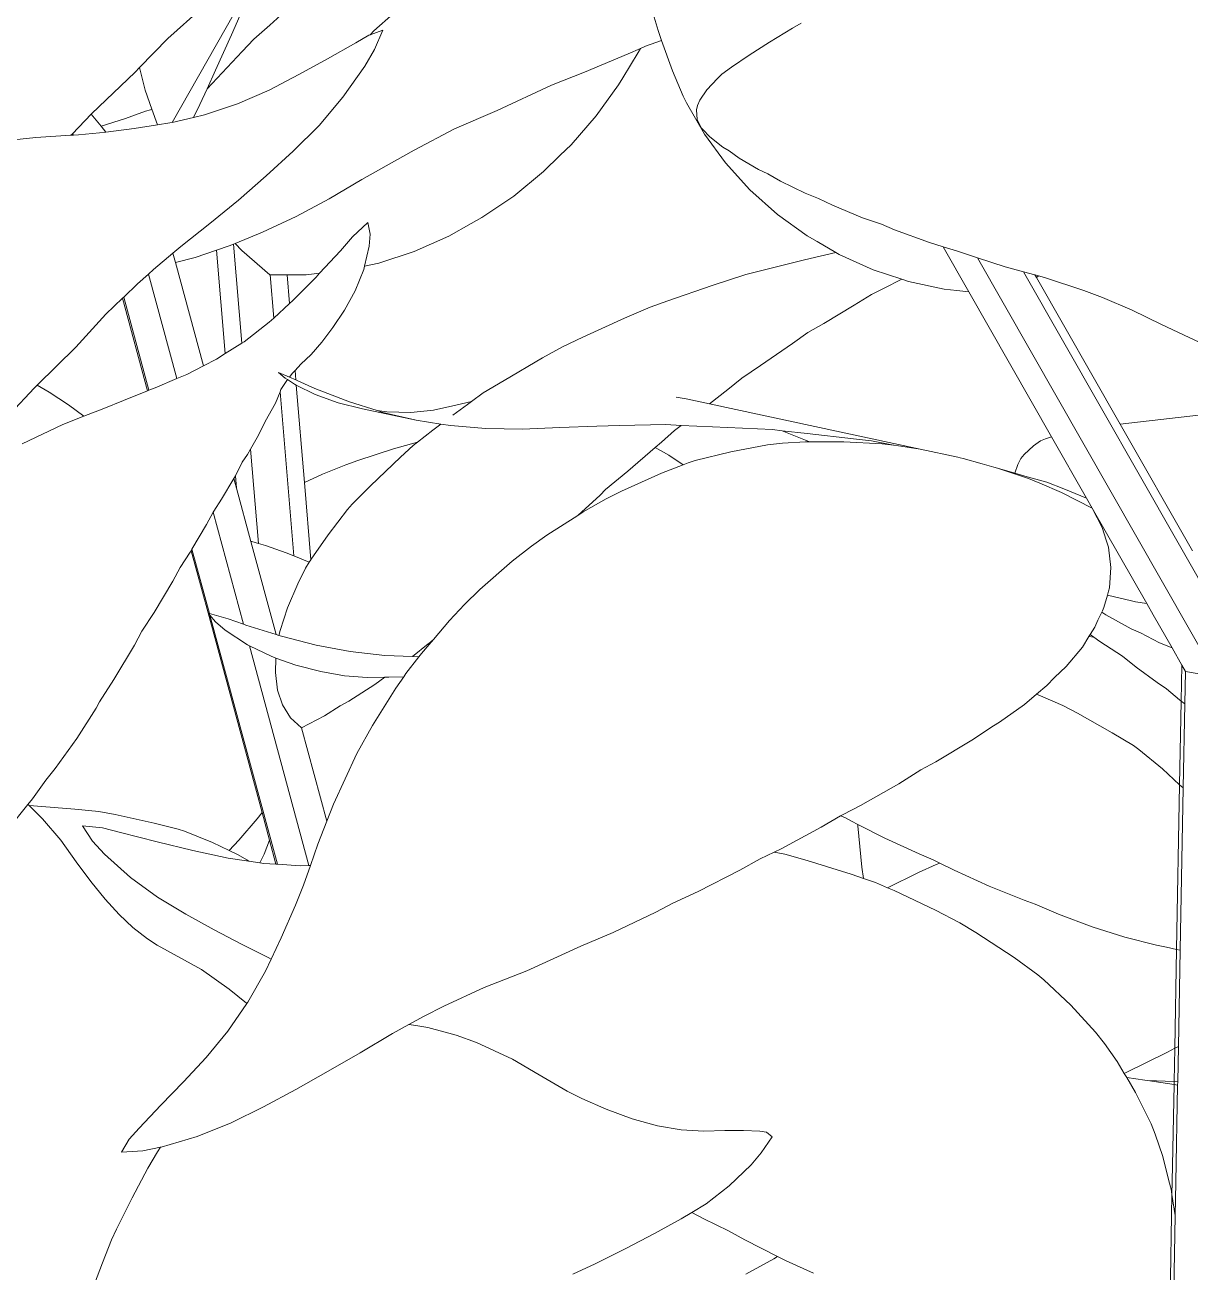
# Model space of a CAD drawing. Header units: metres. Extents: x 12.2 to 77.2, y 18.8 to 35.5.
# Drawn here: x 61.3378 to 61.5268, y 29.8468 to 30.0491 of the extents above; entities that cross this region are included whole.
import ezdxf

# ---------------------------------------------------------------- set-up
doc = ezdxf.new("R2010")
doc.units = ezdxf.units.M
doc.layers.add('0inne_gulv', color=7, linetype='Continuous', lineweight=13)

# ---------------------------------------------------------------- blocks, each defined once
blk = doc.blocks.new('One bedroom house rs')
for p, q in [((-9.20033, -1.95261), (-9.18483, -1.92542)), ((-9.19546, -1.93402), (-9.201, -1.93899)), ((-9.17972, -1.93245), (-9.18448, -1.93681)), ((-9.18895, -1.93445), (-9.19068, -1.93838)), ((-9.16759, -1.93772), (-9.16439, -1.93494)), ((-9.12148, -1.93766), (-9.12226, -1.93497)), ((-9.18448, -1.93681), (-9.18707, -1.93911)), ((-9.16611, -1.93765), (-9.1682, -1.93837)), ((-9.1682, -1.93837), (-9.16759, -1.93772)), ((-9.16611, -1.93765), (-9.16748, -1.94077)), ((-9.12089, -1.93932), (-9.12148, -1.93766)), ((-9.09965, -1.93731), (-9.10338, -1.93959)), ((-9.09965, -1.93731), (-9.09825, -1.93648)), ((-9.201, -1.93899), (-9.20558, -1.94369)), ((-9.19068, -1.93838), (-9.19326, -1.94412)), ((-9.18893, -1.94111), (-9.18707, -1.93911)), ((-9.17053, -1.93968), (-9.17508, -1.94226)), ((-9.17053, -1.93968), (-9.16841, -1.93845)), ((-9.1682, -1.93837), (-9.16841, -1.93845)), ((-9.1243, -1.94058), (-9.12349, -1.94023)), ((-9.12349, -1.94023), (-9.12089, -1.93932)), ((-9.11915, -1.94424), (-9.12089, -1.93932)), ((-9.10669, -1.94171), (-9.10338, -1.93959)), ((-9.19298, -1.9454), (-9.18893, -1.94111)), ((-9.17975, -1.94484), (-9.17508, -1.94226)), ((-9.16904, -1.94345), (-9.16748, -1.94077)), ((-9.12631, -1.94146), (-9.13341, -1.94443)), ((-9.12468, -1.94128), (-9.12721, -1.94537)), ((-9.12631, -1.94146), (-9.1243, -1.94058)), ((-9.12468, -1.94128), (-9.1243, -1.94058)), ((-9.10669, -1.94171), (-9.10954, -1.94363)), ((-9.20558, -1.94369), (-9.20629, -1.94443)), ((-9.20467, -1.94738), (-9.20558, -1.94369)), ((-9.19465, -1.94713), (-9.19326, -1.94412)), ((-9.16904, -1.94345), (-9.1726, -1.94852)), ((-9.11915, -1.94424), (-9.11738, -1.94832)), ((-9.10954, -1.94363), (-9.11113, -1.94479)), ((-9.20629, -1.94443), (-9.21338, -1.95118)), ((-9.19465, -1.94713), (-9.19298, -1.9454)), ((-9.18459, -1.94738), (-9.17975, -1.94484)), ((-9.13341, -1.94443), (-9.13876, -1.94655)), ((-9.12721, -1.94537), (-9.12787, -1.94649)), ((-9.11185, -1.94546), (-9.11356, -1.94732)), ((-9.11185, -1.94546), (-9.11113, -1.94479)), ((-9.20467, -1.94738), (-9.20358, -1.95045)), ((-9.19584, -1.9497), (-9.19465, -1.94713)), ((-9.1897, -1.94958), (-9.18459, -1.94738)), ((-9.13876, -1.94655), (-9.14759, -1.95065)), ((-9.12787, -1.94649), (-9.1315, -1.95153)), ((-9.11738, -1.94832), (-9.11688, -1.94944)), ((-9.11472, -1.94897), (-9.11356, -1.94732)), ((-9.19584, -1.9497), (-9.19683, -1.95178)), ((-9.1897, -1.94958), (-9.19506, -1.95136)), ((-9.17648, -1.95309), (-9.1726, -1.94852)), ((-9.11688, -1.94944), (-9.11395, -1.95449)), ((-9.11508, -1.94983), (-9.11526, -1.95055)), ((-9.11472, -1.94897), (-9.11508, -1.94983)), ((-9.21343, -1.95124), (-9.2165, -1.95443)), ((-9.21338, -1.95118), (-9.21343, -1.95124)), ((-9.21184, -1.9532), (-9.21343, -1.95124)), ((-9.21184, -1.9532), (-9.20789, -1.95197)), ((-9.20465, -1.95076), (-9.20789, -1.95197)), ((-9.2038, -1.95054), (-9.20465, -1.95076)), ((-9.20358, -1.95045), (-9.2038, -1.95054)), ((-9.20267, -1.953), (-9.20358, -1.95045)), ((-9.19683, -1.95178), (-9.20033, -1.95261)), ((-9.19506, -1.95136), (-9.19683, -1.95178)), ((-9.14759, -1.95065), (-9.15449, -1.95366)), ((-9.1315, -1.95153), (-9.13559, -1.95621)), ((-9.11515, -1.95214), (-9.11526, -1.95055)), ((-9.11515, -1.95214), (-9.11447, -1.95349)), ((-9.21211, -1.95429), (-9.21552, -1.95461)), ((-9.21106, -1.95416), (-9.21211, -1.95429)), ((-9.21106, -1.95416), (-9.21184, -1.9532)), ((-9.20647, -1.95359), (-9.21106, -1.95416)), ((-9.20647, -1.95359), (-9.20267, -1.953)), ((-9.20267, -1.953), (-9.20066, -1.95269)), ((-9.20033, -1.95261), (-9.20066, -1.95269)), ((-9.18068, -1.95725), (-9.17648, -1.95309)), ((-9.16105, -1.95711), (-9.15449, -1.95366)), ((-9.11447, -1.95349), (-9.11421, -1.95372)), ((-9.11421, -1.95372), (-9.1131, -1.95492)), ((-9.22241, -1.95503), (-9.22917, -1.95574)), ((-9.21675, -1.95468), (-9.22241, -1.95503)), ((-9.2165, -1.95443), (-9.21675, -1.95468)), ((-9.21632, -1.95466), (-9.21675, -1.95468)), ((-9.21632, -1.95466), (-9.2165, -1.95443)), ((-9.21552, -1.95461), (-9.21632, -1.95466)), ((-9.13559, -1.95621), (-9.13738, -1.9579)), ((-9.11395, -1.95449), (-9.11053, -1.95917)), ((-9.11095, -1.9566), (-9.1131, -1.95492)), ((-9.18068, -1.95725), (-9.18506, -1.96127)), ((-9.16426, -1.95887), (-9.16105, -1.95711)), ((-9.14006, -1.96058), (-9.13738, -1.9579)), ((-9.11095, -1.9566), (-9.10994, -1.95719)), ((-9.10994, -1.95719), (-9.1083, -1.9584)), ((-9.1083, -1.9584), (-9.1052, -1.96022)), ((-9.16426, -1.95887), (-9.16951, -1.96184)), ((-9.10656, -1.96354), (-9.11053, -1.95917)), ((-9.1052, -1.96022), (-9.10367, -1.96093)), ((-9.18506, -1.96127), (-9.18957, -1.96519)), ((-9.17481, -1.96501), (-9.16951, -1.96184)), ((-9.14006, -1.96058), (-9.14489, -1.96456)), ((-9.10163, -1.96213), (-9.10367, -1.96093)), ((-9.09762, -1.96406), (-9.10163, -1.96213)), ((-9.10656, -1.96354), (-9.10212, -1.96752)), ((-9.09543, -1.96493), (-9.09762, -1.96406)), ((-9.18957, -1.96519), (-9.19418, -1.96902)), ((-9.1802, -1.96787), (-9.17481, -1.96501)), ((-9.14489, -1.96456), (-9.15004, -1.96803)), ((-9.09318, -1.96604), (-9.09543, -1.96493)), ((-9.08832, -1.96805), (-9.09318, -1.96604)), ((-9.18563, -1.97042), (-9.1802, -1.96787)), ((-9.15004, -1.96803), (-9.15179, -1.96898)), ((-9.10212, -1.96752), (-9.09731, -1.97099)), ((-9.08832, -1.96805), (-9.08523, -1.96912)), ((-9.19418, -1.96902), (-9.19888, -1.97272)), ((-9.19007, -1.97223), (-9.18563, -1.97042)), ((-9.16855, -1.96885), (-9.17106, -1.97118)), ((-9.16855, -1.96885), (-9.16819, -1.97072)), ((-9.15179, -1.96898), (-9.15543, -1.97107)), ((-9.08523, -1.96912), (-9.08309, -1.97004)), ((-9.07745, -1.97209), (-9.08309, -1.97004)), ((-9.19107, -1.97264), (-9.19309, -1.97332)), ((-9.19107, -1.97264), (-9.19035, -1.97234)), ((-9.19035, -1.97234), (-9.19007, -1.97223)), ((-9.18901, -1.98841), (-9.19035, -1.97234)), ((-9.18899, -1.97339), (-9.19007, -1.97223)), ((-9.17302, -1.97342), (-9.17106, -1.97118)), ((-9.16836, -1.97267), (-9.16819, -1.97072)), ((-9.15543, -1.97107), (-9.16103, -1.97356)), ((-9.09731, -1.97099), (-9.09565, -1.97194)), ((-9.09565, -1.97194), (-9.09265, -1.97369)), ((-9.07521, -1.97277), (-9.07745, -1.97209)), ((-9.20331, -1.97646), (-9.20019, -1.97383)), ((-9.20019, -1.97383), (-9.19888, -1.97272)), ((-9.19979, -1.9753), (-9.20019, -1.97383)), ((-9.19657, -1.97449), (-9.19979, -1.9753)), ((-9.19309, -1.97332), (-9.19657, -1.97449)), ((-9.19309, -1.97332), (-9.19169, -1.99011)), ((-9.18445, -1.97735), (-9.18899, -1.97339)), ((-9.17302, -1.97342), (-9.1764, -1.97708)), ((-9.16836, -1.97267), (-9.16911, -1.97593)), ((-9.16679, -1.97544), (-9.16103, -1.97356)), ((-9.09773, -1.97491), (-9.09265, -1.97369)), ((-9.09265, -1.97369), (-9.09209, -1.97402)), ((-9.09209, -1.97402), (-9.08658, -1.97652)), ((-9.07304, -1.97342), (-9.07521, -1.97277)), ((-9.07105, -1.98007), (-9.07521, -1.97277)), ((-9.06965, -1.97455), (-9.07304, -1.97342)), ((-9.03088, -2.04252), (-9.06965, -1.97455)), ((-9.06518, -1.97603), (-9.06965, -1.97455)), ((-9.20331, -1.97646), (-9.20413, -1.9772)), ((-9.19524, -1.99211), (-9.19979, -1.9753)), ((-9.17059, -1.9799), (-9.16923, -1.97644)), ((-9.16911, -1.97593), (-9.16923, -1.97644)), ((-9.16679, -1.97544), (-9.16911, -1.97593)), ((-9.10721, -1.97727), (-9.09773, -1.97491)), ((-9.08192, -1.97805), (-9.08658, -1.97652)), ((-9.06221, -1.97682), (-9.06518, -1.97603)), ((-9.20413, -1.9772), (-9.20592, -1.9788)), ((-9.19953, -1.99416), (-9.20413, -1.9772)), ((-9.18445, -1.97735), (-9.18439, -1.97735)), ((-9.18439, -1.97735), (-9.18167, -1.97734)), ((-9.18381, -1.98433), (-9.18439, -1.97735)), ((-9.18128, -1.982), (-9.18167, -1.97734)), ((-9.18167, -1.97734), (-9.17857, -1.97734)), ((-9.18077, -1.98154), (-9.17696, -1.97768)), ((-9.1764, -1.97708), (-9.17857, -1.97734)), ((-9.1764, -1.97708), (-9.17696, -1.97768)), ((-9.11267, -1.97908), (-9.10721, -1.97727)), ((-9.08192, -1.97805), (-9.08489, -1.97954)), ((-9.08087, -1.97839), (-9.08192, -1.97805)), ((-9.08087, -1.97839), (-9.07504, -1.97964)), ((-9.06221, -1.97682), (-9.02661, -2.03923)), ((-9.06032, -1.97732), (-9.06221, -1.97682)), ((-9.06008, -1.97774), (-9.06032, -1.97732)), ((-9.05976, -1.97747), (-9.06032, -1.97732)), ((-9.06008, -1.97774), (-9.05976, -1.97747)), ((-9.0465, -2.00155), (-9.06008, -1.97774)), ((-9.05878, -1.97773), (-9.05976, -1.97747)), ((-9.05242, -1.97986), (-9.05878, -1.97773)), ((-9.20592, -1.9788), (-9.20817, -1.98096)), ((-9.17237, -1.98306), (-9.17059, -1.9799)), ((-9.11991, -1.98156), (-9.11267, -1.97908)), ((-9.08965, -1.98224), (-9.08687, -1.9805)), ((-9.08687, -1.9805), (-9.08489, -1.97954)), ((-9.07504, -1.97964), (-9.07302, -1.97984)), ((-9.07302, -1.97984), (-9.07105, -1.98007)), ((-9.05764, -2.00358), (-9.07105, -1.98007)), ((-9.04939, -1.98102), (-9.05242, -1.97986)), ((-9.20835, -1.98112), (-9.21104, -1.98369)), ((-9.20817, -1.98096), (-9.20835, -1.98112)), ((-9.20428, -1.99613), (-9.20835, -1.98112)), ((-9.20408, -1.99605), (-9.20817, -1.98096)), ((-9.18381, -1.98433), (-9.18128, -1.982)), ((-9.18128, -1.982), (-9.18077, -1.98154)), ((-9.12278, -1.98256), (-9.12691, -1.98438)), ((-9.11991, -1.98156), (-9.12278, -1.98256)), ((-9.08965, -1.98224), (-9.09459, -1.9852)), ((-9.04456, -1.98307), (-9.04939, -1.98102)), ((-9.21595, -1.98904), (-9.21104, -1.98369)), ((-9.18456, -1.98502), (-9.18381, -1.98433)), ((-9.17422, -1.98586), (-9.17237, -1.98306)), ((-9.12691, -1.98438), (-9.13369, -1.98745)), ((-9.04456, -1.98307), (-9.03978, -1.98536)), ((-9.18456, -1.98502), (-9.18865, -1.98818)), ((-9.17422, -1.98586), (-9.17602, -1.98826)), ((-9.09718, -1.98669), (-9.09966, -1.98848)), ((-9.09459, -1.9852), (-9.09718, -1.98669)), ((-9.0353, -1.98748), (-9.03978, -1.98536)), ((-9.18901, -1.98841), (-9.19169, -1.99011)), ((-9.18865, -1.98818), (-9.18901, -1.98841)), ((-9.17602, -1.98826), (-9.17775, -1.99025)), ((-9.137, -1.98898), (-9.13369, -1.98745)), ((-9.09966, -1.98848), (-9.10484, -1.99206)), ((-9.03114, -1.98942), (-9.0353, -1.98748)), ((-9.22219, -1.99523), (-9.21595, -1.98904)), ((-9.19169, -1.99011), (-9.1931, -1.99101)), ((-9.17943, -1.99183), (-9.17775, -1.99025)), ((-9.14646, -1.99445), (-9.14022, -1.99081)), ((-9.14022, -1.99081), (-9.137, -1.98898)), ((-9.19524, -1.99211), (-9.19792, -1.9935)), ((-9.1931, -1.99101), (-9.19524, -1.99211)), ((-9.18037, -1.99285), (-9.18082, -1.99333)), ((-9.17943, -1.99183), (-9.18037, -1.99285)), ((-9.18025, -1.99436), (-9.18037, -1.99285)), ((-9.10484, -1.99206), (-9.10786, -1.99407)), ((-9.19953, -1.99416), (-9.20306, -1.99563)), ((-9.19792, -1.9935), (-9.19953, -1.99416)), ((-9.18305, -1.99315), (-9.18196, -1.99407)), ((-9.18305, -1.99315), (-9.18129, -1.99391)), ((-9.18159, -1.99431), (-9.18265, -1.99591)), ((-9.18159, -1.99431), (-9.18196, -1.99407)), ((-9.18048, -1.99506), (-9.18159, -1.99431)), ((-9.18082, -1.99333), (-9.18129, -1.99391)), ((-9.18129, -1.99391), (-9.18025, -1.99436)), ((-9.18025, -1.99436), (-9.17991, -1.99451)), ((-9.17715, -1.99578), (-9.17991, -1.99451)), ((-9.14984, -1.99648), (-9.14646, -1.99445)), ((-9.11013, -1.99591), (-9.10786, -1.99407)), ((-9.22656, -1.99982), (-9.22267, -1.9957)), ((-9.22267, -1.9957), (-9.22219, -1.99523)), ((-9.22219, -1.99523), (-9.22028, -1.99635)), ((-9.21712, -1.9984), (-9.22028, -1.99635)), ((-9.2082, -1.99773), (-9.20428, -1.99613)), ((-9.20428, -1.99613), (-9.20408, -1.99605)), ((-9.20408, -1.99605), (-9.20306, -1.99563)), ((-9.18281, -1.99631), (-9.18352, -1.99812)), ((-9.18265, -1.99591), (-9.18281, -1.99631)), ((-9.18059, -2.02291), (-9.18281, -1.99631)), ((-9.18048, -1.99506), (-9.18017, -1.99521)), ((-9.17886, -2.01101), (-9.18017, -1.99521)), ((-9.18017, -1.99521), (-9.17708, -1.99676)), ((-9.17715, -1.99578), (-9.17156, -1.99795)), ((-9.17338, -1.99809), (-9.17708, -1.99676)), ((-9.15176, -1.99788), (-9.14984, -1.99648)), ((-9.11315, -1.99826), (-9.11013, -1.99591)), ((-9.21712, -1.9984), (-9.21464, -2.00027)), ((-9.2082, -1.99773), (-9.2114, -1.99901)), ((-9.18352, -1.99812), (-9.18524, -2.00113)), ((-9.16943, -1.99904), (-9.17338, -1.99809)), ((-9.16706, -1.99935), (-9.17156, -1.99795)), ((-9.15788, -1.99928), (-9.15427, -1.99847)), ((-9.1524, -1.99834), (-9.15476, -2.0001)), ((-9.15176, -1.99788), (-9.15427, -1.99847)), ((-9.1524, -1.99834), (-9.15176, -1.99788)), ((-9.11689, -1.99745), (-9.11852, -1.99715)), ((-9.11315, -1.99826), (-9.11689, -1.99745)), ((-9.07894, -2.00562), (-9.11315, -1.99826)), ((-9.21464, -2.00027), (-9.21805, -2.0016)), ((-9.2114, -1.99901), (-9.21464, -2.00027)), ((-9.16073, -2.00091), (-9.16943, -1.99904)), ((-9.16706, -1.99935), (-9.16548, -1.99957)), ((-9.16612, -1.99965), (-9.16706, -1.99935)), ((-9.16073, -2.00091), (-9.16612, -1.99965)), ((-9.16548, -1.99957), (-9.16161, -1.99965)), ((-9.16161, -1.99965), (-9.15788, -1.99928)), ((-9.15669, -2.00154), (-9.16073, -2.00091)), ((-9.0465, -2.00155), (-9.03192, -1.99986)), ((-9.22466, -2.00473), (-9.21805, -2.0016)), ((-9.18524, -2.00113), (-9.18629, -2.00335)), ((-9.158, -2.00252), (-9.16051, -2.00446)), ((-9.15669, -2.00154), (-9.158, -2.00252)), ((-9.15517, -2.00178), (-9.15669, -2.00154)), ((-9.15517, -2.00178), (-9.14942, -2.00227)), ((-9.14942, -2.00227), (-9.14348, -2.00238)), ((-9.1374, -2.0021), (-9.14348, -2.00238)), ((-9.1374, -2.0021), (-9.13141, -2.00189)), ((-9.13141, -2.00189), (-9.12774, -2.00179)), ((-9.12774, -2.00179), (-9.12023, -2.00162)), ((-9.12092, -2.00447), (-9.11882, -2.00258)), ((-9.12023, -2.00162), (-9.11771, -2.00175)), ((-9.11882, -2.00258), (-9.11771, -2.00175)), ((-9.11771, -2.00175), (-9.11262, -2.002)), ((-9.11262, -2.002), (-9.10291, -2.00243)), ((-9.10291, -2.00243), (-9.10135, -2.00261)), ((-9.10135, -2.00261), (-9.09757, -2.00415)), ((-9.10135, -2.00261), (-9.09727, -2.00309)), ((-9.03478, -2.02209), (-9.0465, -2.00155)), ((-9.18629, -2.00335), (-9.18758, -2.00559)), ((-9.16051, -2.00446), (-9.16442, -2.00555)), ((-9.16051, -2.00446), (-9.16123, -2.00502)), ((-9.12092, -2.00447), (-9.12192, -2.00533)), ((-9.10968, -2.00602), (-9.10372, -2.00493)), ((-9.10129, -2.00465), (-9.10372, -2.00493)), ((-9.09758, -2.00442), (-9.10129, -2.00465)), ((-9.09758, -2.00442), (-9.09688, -2.00442)), ((-9.09757, -2.00415), (-9.09688, -2.00442)), ((-9.09727, -2.00309), (-9.08979, -2.00393)), ((-9.09688, -2.00442), (-9.09136, -2.0044)), ((-9.08514, -2.00474), (-9.09136, -2.0044)), ((-9.08683, -2.00426), (-9.08979, -2.00393)), ((-9.08325, -2.00495), (-9.08683, -2.00426)), ((-9.08514, -2.00474), (-9.08325, -2.00495)), ((-9.08325, -2.00495), (-9.08315, -2.00496)), ((-9.07894, -2.00562), (-9.08315, -2.00496)), ((-9.06057, -2.00509), (-9.05942, -2.00426)), ((-9.05942, -2.00426), (-9.05863, -2.00393)), ((-9.05764, -2.00358), (-9.05863, -2.00393)), ((-9.05196, -2.01353), (-9.05764, -2.00358)), ((-9.18893, -2.00773), (-9.18807, -2.00645)), ((-9.18758, -2.00559), (-9.18807, -2.00645)), ((-9.1863, -2.02091), (-9.18758, -2.00559)), ((-9.17018, -2.00742), (-9.16442, -2.00555)), ((-9.16815, -2.01157), (-9.16327, -2.0069)), ((-9.16327, -2.0069), (-9.16123, -2.00502)), ((-9.12192, -2.00533), (-9.12637, -2.00917)), ((-9.12192, -2.00533), (-9.11972, -2.00656)), ((-9.11738, -2.00813), (-9.11972, -2.00656)), ((-9.10968, -2.00602), (-9.11545, -2.00745)), ((-9.07894, -2.00562), (-9.07286, -2.00691)), ((-9.07246, -2.00702), (-9.07286, -2.00691)), ((-9.07246, -2.00702), (-9.07198, -2.00711)), ((-9.06208, -2.00645), (-9.06261, -2.00711)), ((-9.06057, -2.00509), (-9.06208, -2.00645)), ((-9.19005, -2.00993), (-9.18893, -2.00773)), ((-9.17589, -2.00968), (-9.17214, -2.00815)), ((-9.17018, -2.00742), (-9.17214, -2.00815)), ((-9.11738, -2.00813), (-9.12091, -2.00952)), ((-9.11661, -2.00782), (-9.11738, -2.00813)), ((-9.11545, -2.00745), (-9.11661, -2.00782)), ((-9.07198, -2.00711), (-9.06888, -2.00799)), ((-9.06888, -2.00799), (-9.06698, -2.0085)), ((-9.06642, -2.00869), (-9.06698, -2.0085)), ((-9.06642, -2.00869), (-9.06359, -2.0095)), ((-9.06135, -2.01038), (-9.06642, -2.00869)), ((-9.06313, -2.00808), (-9.06359, -2.0095)), ((-9.06261, -2.00711), (-9.06313, -2.00808)), ((-9.19029, -2.01035), (-9.19228, -2.01372)), ((-9.19005, -2.00993), (-9.19029, -2.01035)), ((-9.18987, -2.01192), (-9.19029, -2.01035)), ((-9.19005, -2.00993), (-9.18987, -2.01192)), ((-9.17886, -2.01101), (-9.17589, -2.00968)), ((-9.17781, -2.02355), (-9.17886, -2.01101)), ((-9.12998, -2.01217), (-9.12637, -2.00917)), ((-9.12741, -2.01241), (-9.12091, -2.00952)), ((-9.06359, -2.0095), (-9.06198, -2.00996)), ((-9.06198, -2.00996), (-9.05841, -2.01098)), ((-9.06135, -2.01038), (-9.05955, -2.01111)), ((-9.05565, -2.01206), (-9.05841, -2.01098)), ((-9.18752, -2.02058), (-9.18987, -2.01192)), ((-9.16815, -2.01157), (-9.17112, -2.01454)), ((-9.13448, -2.01635), (-9.13089, -2.01306)), ((-9.13089, -2.01306), (-9.12998, -2.01217)), ((-9.12741, -2.01241), (-9.12991, -2.01366)), ((-9.05602, -2.01264), (-9.05955, -2.01111)), ((-9.05105, -2.01516), (-9.05602, -2.01264)), ((-9.05196, -2.01353), (-9.05565, -2.01206)), ((-9.19228, -2.01372), (-9.19357, -2.01565)), ((-9.17112, -2.01454), (-9.17185, -2.01541)), ((-9.12991, -2.01366), (-9.13361, -2.0158)), ((-9.05105, -2.01516), (-9.05196, -2.01353)), ((-9.19366, -2.01582), (-9.19472, -2.01784)), ((-9.19357, -2.01565), (-9.19366, -2.01582)), ((-9.18873, -2.03401), (-9.19366, -2.01582)), ((-9.17185, -2.01541), (-9.17499, -2.01949)), ((-9.13448, -2.01635), (-9.13953, -2.01957)), ((-9.13361, -2.0158), (-9.13448, -2.01635)), ((-9.05105, -2.01516), (-9.04943, -2.01831)), ((-9.0422, -2.03065), (-9.05105, -2.01516)), ((-9.19472, -2.01784), (-9.19709, -2.02184)), ((-9.04877, -2.02038), (-9.04943, -2.01831)), ((-9.18737, -2.02061), (-9.18752, -2.02058)), ((-9.18343, -2.03568), (-9.18752, -2.02058)), ((-9.18737, -2.02061), (-9.1863, -2.02091)), ((-9.1863, -2.02091), (-9.18517, -2.02123)), ((-9.17499, -2.01949), (-9.17774, -2.02343)), ((-9.13953, -2.01957), (-9.14203, -2.02134)), ((-9.04842, -2.02151), (-9.04877, -2.02038)), ((-9.19736, -2.02229), (-9.19902, -2.02481)), ((-9.19724, -2.02209), (-9.19736, -2.02229)), ((-9.19709, -2.02184), (-9.19724, -2.02209)), ((-9.19449, -2.03218), (-9.19724, -2.02209)), ((-9.19427, -2.03224), (-9.19709, -2.02184)), ((-9.18517, -2.02123), (-9.18182, -2.0224)), ((-9.18182, -2.0224), (-9.18059, -2.02291)), ((-9.18059, -2.02291), (-9.17807, -2.02396)), ((-9.14512, -2.0238), (-9.14203, -2.02134)), ((-9.04802, -2.02482), (-9.04842, -2.02151)), ((-9.20021, -2.02702), (-9.19902, -2.02481)), ((-9.17993, -2.02743), (-9.17866, -2.02493)), ((-9.17807, -2.02396), (-9.17866, -2.02493)), ((-9.17781, -2.02355), (-9.17807, -2.02396)), ((-9.17774, -2.02343), (-9.17781, -2.02355)), ((-9.15038, -2.0284), (-9.14512, -2.0238)), ((-9.04802, -2.02482), (-9.04826, -2.02809)), ((-9.20321, -2.03208), (-9.20021, -2.02702)), ((-9.17993, -2.02743), (-9.18159, -2.03136)), ((-9.15289, -2.0308), (-9.15038, -2.0284)), ((-9.04913, -2.03128), (-9.04858, -2.02928)), ((-9.04858, -2.02928), (-9.04842, -2.02866)), ((-9.04858, -2.02928), (-9.04469, -2.0302)), ((-9.04842, -2.02866), (-9.04826, -2.02809)), ((-9.1553, -2.03338), (-9.15289, -2.0308)), ((-9.04939, -2.03182), (-9.04913, -2.03128)), ((-9.04469, -2.0302), (-9.044, -2.03037)), ((-9.0422, -2.03065), (-9.044, -2.03037)), ((-9.04114, -2.0325), (-9.0422, -2.03065)), ((-9.20521, -2.03515), (-9.20321, -2.03208)), ((-9.19449, -2.03218), (-9.19427, -2.03224)), ((-9.19449, -2.03218), (-9.19419, -2.03254)), ((-9.18573, -2.06455), (-9.19449, -2.03218)), ((-9.19427, -2.03224), (-9.19122, -2.03312)), ((-9.18324, -2.07295), (-9.19419, -2.03254)), ((-9.19419, -2.03254), (-9.19329, -2.03363)), ((-9.18873, -2.03401), (-9.19122, -2.03312)), ((-9.18159, -2.03136), (-9.18281, -2.035)), ((-9.05014, -2.03337), (-9.04949, -2.03203)), ((-9.04949, -2.03203), (-9.04939, -2.03182)), ((-9.04949, -2.03203), (-9.04883, -2.03249)), ((-9.0447, -2.03476), (-9.04883, -2.03249)), ((-9.03808, -2.03786), (-9.04114, -2.0325)), ((-9.20642, -2.03738), (-9.20521, -2.03515)), ((-9.1917, -2.03499), (-9.19329, -2.03363)), ((-9.1917, -2.03499), (-9.18811, -2.03734)), ((-9.18834, -2.03415), (-9.18873, -2.03401)), ((-9.18834, -2.03415), (-9.18343, -2.03568)), ((-9.18281, -2.035), (-9.18299, -2.03581)), ((-9.15792, -2.03647), (-9.1553, -2.03338)), ((-9.05136, -2.03568), (-9.0506, -2.03446)), ((-9.0506, -2.03446), (-9.05014, -2.03337)), ((-9.0447, -2.03476), (-9.04322, -2.03541)), ((-9.18778, -2.0375), (-9.18811, -2.03734)), ((-9.18343, -2.03568), (-9.18299, -2.03581)), ((-9.18299, -2.03581), (-9.18254, -2.03595)), ((-9.17693, -2.03738), (-9.18254, -2.03595)), ((-9.17142, -2.03845), (-9.17693, -2.03738)), ((-9.16133, -2.03924), (-9.15876, -2.03719)), ((-9.15984, -2.03874), (-9.15863, -2.03731)), ((-9.15876, -2.03719), (-9.15868, -2.03713)), ((-9.15876, -2.03719), (-9.15863, -2.03731)), ((-9.15868, -2.03713), (-9.15792, -2.03647)), ((-9.15863, -2.03731), (-9.15792, -2.03647)), ((-9.05263, -2.03773), (-9.05156, -2.03601)), ((-9.05156, -2.03601), (-9.05136, -2.03568)), ((-9.05079, -2.0361), (-9.05156, -2.03601)), ((-9.05079, -2.0361), (-9.05136, -2.03568)), ((-9.04982, -2.03682), (-9.05079, -2.0361)), ((-9.04614, -2.03918), (-9.04982, -2.03682)), ((-9.04011, -2.03703), (-9.04322, -2.03541)), ((-9.03808, -2.03786), (-9.04011, -2.03703)), ((-9.20642, -2.03738), (-9.20975, -2.04299)), ((-9.17812, -2.07315), (-9.18778, -2.0375)), ((-9.18427, -2.03921), (-9.18778, -2.0375)), ((-9.18346, -2.0395), (-9.18427, -2.03921)), ((-9.1658, -2.03909), (-9.17142, -2.03845)), ((-9.1658, -2.03909), (-9.16133, -2.03924)), ((-9.16026, -2.03928), (-9.16237, -2.04202)), ((-9.16133, -2.03924), (-9.16026, -2.03928)), ((-9.15984, -2.03874), (-9.16026, -2.03928)), ((-9.05525, -2.04086), (-9.05263, -2.03773)), ((-9.04388, -2.04099), (-9.04614, -2.03918)), ((-9.03648, -2.04066), (-9.03808, -2.03786)), ((-9.18346, -2.0395), (-9.18353, -2.04183)), ((-9.18022, -2.04064), (-9.18346, -2.0395)), ((-9.18022, -2.04064), (-9.17621, -2.04169)), ((-9.05525, -2.04086), (-9.05716, -2.04263)), ((-9.04048, -2.04346), (-9.04388, -2.04099)), ((-9.03659, -2.04649), (-9.03648, -2.04066)), ((-9.03592, -2.04166), (-9.03648, -2.04066)), ((-9.2121, -2.0466), (-9.20975, -2.04299)), ((-9.18319, -2.0447), (-9.18353, -2.04183)), ((-9.17621, -2.04169), (-9.17234, -2.04236)), ((-9.17234, -2.04236), (-9.16865, -2.04265)), ((-9.16865, -2.04265), (-9.16578, -2.04258)), ((-9.16578, -2.04258), (-9.16745, -2.04379)), ((-9.16578, -2.04258), (-9.16513, -2.04257)), ((-9.16274, -2.04256), (-9.16513, -2.04257)), ((-9.16274, -2.04256), (-9.16402, -2.0444)), ((-9.16237, -2.04202), (-9.16274, -2.04256)), ((-9.05839, -2.04394), (-9.05716, -2.04263)), ((-9.03602, -2.04694), (-9.03592, -2.04166)), ((-9.03592, -2.04166), (-9.03088, -2.04252)), ((-9.18319, -2.0447), (-9.18239, -2.04711)), ((-9.17166, -2.04649), (-9.16745, -2.04379)), ((-9.16779, -2.05042), (-9.16402, -2.0444)), ((-9.06201, -2.04704), (-9.06006, -2.04537)), ((-9.06006, -2.04537), (-9.05839, -2.04394)), ((-9.05941, -2.04563), (-9.06006, -2.04537)), ((-9.04048, -2.04346), (-9.03897, -2.04447)), ((-9.03897, -2.04447), (-9.03685, -2.04629)), ((-9.21266, -2.04764), (-9.2121, -2.0466)), ((-9.18239, -2.04711), (-9.18197, -2.04777)), ((-9.17561, -2.04887), (-9.17303, -2.04726)), ((-9.17166, -2.04649), (-9.17303, -2.04726)), ((-9.0661, -2.04992), (-9.06201, -2.04704)), ((-9.05579, -2.04717), (-9.05941, -2.04563)), ((-9.05343, -2.04843), (-9.05579, -2.04717)), ((-9.03685, -2.04629), (-9.03659, -2.04649)), ((-9.03685, -2.06004), (-9.03659, -2.04649)), ((-9.03659, -2.04649), (-9.03602, -2.04694)), ((-9.03627, -2.06057), (-9.03602, -2.04694)), ((-9.21579, -2.05256), (-9.21266, -2.04764)), ((-9.18197, -2.04777), (-9.18108, -2.04919)), ((-9.17933, -2.05079), (-9.18108, -2.04919)), ((-9.17933, -2.05079), (-9.17561, -2.04887)), ((-9.05343, -2.04843), (-9.04778, -2.05163)), ((-9.17521, -2.06598), (-9.17933, -2.05079)), ((-9.17035, -2.05499), (-9.16779, -2.05042)), ((-9.07058, -2.05284), (-9.06705, -2.05047)), ((-9.06705, -2.05047), (-9.0661, -2.04992)), ((-9.21579, -2.05256), (-9.21929, -2.0574)), ((-9.07058, -2.05284), (-9.07639, -2.05632)), ((-9.04434, -2.0537), (-9.04778, -2.05163)), ((-9.17413, -2.06322), (-9.17035, -2.05499)), ((-9.04345, -2.05435), (-9.04434, -2.0537)), ((-9.03963, -2.05748), (-9.04345, -2.05435)), ((-9.22082, -2.05928), (-9.21929, -2.0574)), ((-9.07639, -2.05632), (-9.07882, -2.05764)), ((-9.03963, -2.05748), (-9.03685, -2.06004)), ((-9.22299, -2.06234), (-9.22082, -2.05928)), ((-9.0824, -2.05988), (-9.07882, -2.05764)), ((-9.08861, -2.0634), (-9.0824, -2.05988)), ((-9.03735, -2.08676), (-9.03685, -2.06004)), ((-9.03685, -2.06004), (-9.03627, -2.06057)), ((-9.03677, -2.08689), (-9.03627, -2.06057)), ((-9.22372, -2.06324), (-9.22692, -2.06723)), ((-9.22299, -2.06234), (-9.22372, -2.06324)), ((-9.22372, -2.06324), (-9.22353, -2.06343)), ((-9.22281, -2.06347), (-9.22353, -2.06343)), ((-9.22353, -2.06343), (-9.22132, -2.06559)), ((-9.2161, -2.064), (-9.22281, -2.06347)), ((-9.17521, -2.06598), (-9.17413, -2.06322)), ((-9.08861, -2.0634), (-9.09146, -2.06486)), ((-9.21837, -2.06906), (-9.22132, -2.06559)), ((-9.2122, -2.0644), (-9.2161, -2.064)), ((-9.20957, -2.0649), (-9.2122, -2.0644)), ((-9.20957, -2.0649), (-9.20324, -2.06627)), ((-9.1895, -2.06906), (-9.18653, -2.06559)), ((-9.18573, -2.06455), (-9.18653, -2.06559)), ((-9.18451, -2.06905), (-9.18573, -2.06455)), ((-9.09185, -2.06508), (-9.09499, -2.06694)), ((-9.09146, -2.06486), (-9.09185, -2.06508)), ((-9.09185, -2.06508), (-9.09119, -2.06538)), ((-9.09119, -2.06538), (-9.09011, -2.06598)), ((-9.21486, -2.06669), (-9.21163, -2.06705)), ((-9.21486, -2.06669), (-9.21324, -2.06919)), ((-9.2087, -2.06782), (-9.21163, -2.06705)), ((-9.19935, -2.06724), (-9.20324, -2.06627)), ((-9.19832, -2.06759), (-9.19935, -2.06724)), ((-9.19375, -2.06944), (-9.19832, -2.06759)), ((-9.17666, -2.06969), (-9.17521, -2.06598)), ((-9.09499, -2.06694), (-9.10152, -2.07045)), ((-9.09011, -2.06598), (-9.08909, -2.06649)), ((-9.08907, -2.06674), (-9.08909, -2.06649)), ((-9.08909, -2.06649), (-9.0847, -2.06871)), ((-9.08842, -2.0734), (-9.08907, -2.06674)), ((-9.21589, -2.07255), (-9.21837, -2.06906)), ((-9.21131, -2.07129), (-9.21324, -2.06919)), ((-9.2087, -2.06782), (-9.20276, -2.06932)), ((-9.19697, -2.07072), (-9.20276, -2.06932)), ((-9.19375, -2.06944), (-9.19107, -2.07073)), ((-9.19107, -2.07073), (-9.1895, -2.06906)), ((-9.18451, -2.06905), (-9.18538, -2.07131)), ((-9.18346, -2.07294), (-9.18451, -2.06905)), ((-9.17788, -2.07314), (-9.17666, -2.06969)), ((-9.0847, -2.06871), (-9.07911, -2.07127)), ((-9.21131, -2.07129), (-9.20709, -2.07508)), ((-9.19124, -2.07198), (-9.19697, -2.07072)), ((-9.19107, -2.07073), (-9.18962, -2.07141)), ((-9.18818, -2.07224), (-9.18962, -2.07141)), ((-9.18608, -2.07272), (-9.18538, -2.07131)), ((-9.10262, -2.07098), (-9.10491, -2.07209)), ((-9.10152, -2.07045), (-9.10262, -2.07098)), ((-9.10262, -2.07098), (-9.10091, -2.07133)), ((-9.10091, -2.07133), (-9.09726, -2.07232)), ((-9.07911, -2.07127), (-9.07684, -2.07221)), ((-9.21589, -2.07255), (-9.21352, -2.07576)), ((-9.18785, -2.07247), (-9.19124, -2.07198)), ((-9.18785, -2.07247), (-9.18818, -2.07224)), ((-9.18608, -2.07272), (-9.18785, -2.07247)), ((-9.18542, -2.07282), (-9.18608, -2.07272)), ((-9.18542, -2.07282), (-9.18346, -2.07294)), ((-9.18346, -2.07294), (-9.18324, -2.07295)), ((-9.18324, -2.07295), (-9.17948, -2.07318)), ((-9.17948, -2.07318), (-9.17812, -2.07315)), ((-9.17901, -2.07635), (-9.17788, -2.07314)), ((-9.17812, -2.07315), (-9.17788, -2.07314)), ((-9.10491, -2.07209), (-9.10819, -2.07393)), ((-9.09726, -2.07232), (-9.09012, -2.07455)), ((-9.08815, -2.07525), (-9.08842, -2.0734)), ((-9.07921, -2.07427), (-9.07638, -2.07297)), ((-9.07577, -2.07275), (-9.07684, -2.07221)), ((-9.07577, -2.07275), (-9.07638, -2.07297)), ((-9.07346, -2.07391), (-9.07577, -2.07275)), ((-9.21352, -2.07576), (-9.2112, -2.07863)), ((-9.20267, -2.07831), (-9.20709, -2.07508)), ((-9.11496, -2.07737), (-9.10819, -2.07393)), ((-9.09012, -2.07455), (-9.08815, -2.07525)), ((-9.08815, -2.07525), (-9.08622, -2.07593)), ((-9.08424, -2.07677), (-9.07921, -2.07427)), ((-9.07346, -2.07391), (-9.06778, -2.07648)), ((-9.1803, -2.0796), (-9.17901, -2.07635)), ((-9.1191, -2.07926), (-9.11496, -2.07737)), ((-9.08424, -2.07677), (-9.08622, -2.07593)), ((-9.08316, -2.07723), (-9.08424, -2.07677)), ((-9.07644, -2.08041), (-9.08316, -2.07723)), ((-9.06778, -2.07648), (-9.06209, -2.07879)), ((-9.2112, -2.07863), (-9.20891, -2.0811)), ((-9.19807, -2.08106), (-9.20267, -2.07831)), ((-9.1826, -2.0849), (-9.1803, -2.0796)), ((-9.12183, -2.0807), (-9.1191, -2.07926)), ((-9.06209, -2.07879), (-9.06027, -2.07944)), ((-9.06027, -2.07944), (-9.05651, -2.08106)), ((-9.20891, -2.0811), (-9.20668, -2.0832)), ((-9.19807, -2.08106), (-9.19351, -2.08358)), ((-9.12183, -2.0807), (-9.12876, -2.08401)), ((-9.0725, -2.08246), (-9.07644, -2.08041)), ((-9.05651, -2.08106), (-9.05104, -2.08311)), ((-9.2043, -2.08507), (-9.20668, -2.0832)), ((-9.19351, -2.08358), (-9.18905, -2.08592)), ((-9.06994, -2.08401), (-9.0725, -2.08246)), ((-9.04573, -2.08479), (-9.05104, -2.08311)), ((-9.2043, -2.08507), (-9.20275, -2.0861)), ((-9.18905, -2.08592), (-9.18474, -2.08808)), ((-9.1826, -2.0849), (-9.18423, -2.08832)), ((-9.12876, -2.08401), (-9.13402, -2.08625)), ((-9.06994, -2.08401), (-9.06371, -2.0881)), ((-9.04573, -2.08479), (-9.04063, -2.08608)), ((-9.20275, -2.0861), (-9.19555, -2.09003)), ((-9.13402, -2.08625), (-9.14276, -2.09022)), ((-9.04063, -2.08608), (-9.03898, -2.08638)), ((-9.03898, -2.08638), (-9.03735, -2.08676)), ((-9.03765, -2.1028), (-9.03735, -2.08676)), ((-9.03735, -2.08676), (-9.03677, -2.08689)), ((-9.03706, -2.10249), (-9.03677, -2.08689)), ((-9.18423, -2.08832), (-9.18517, -2.09028)), ((-9.18474, -2.08808), (-9.18423, -2.08832)), ((-9.05987, -2.09088), (-9.06371, -2.0881)), ((-9.19105, -2.09323), (-9.19555, -2.09003)), ((-9.18805, -2.09533), (-9.18517, -2.09028)), ((-9.14276, -2.09022), (-9.14966, -2.09293)), ((-9.05888, -2.09169), (-9.05987, -2.09088)), ((-9.05448, -2.09583), (-9.05888, -2.09169)), ((-9.18827, -2.0955), (-9.19105, -2.09323)), ((-9.15622, -2.09597), (-9.14966, -2.09293)), ((-9.19127, -2.1), (-9.18821, -2.09556)), ((-9.18821, -2.09556), (-9.18827, -2.0955)), ((-9.18821, -2.09556), (-9.18805, -2.09533)), ((-9.15941, -2.09758), (-9.15622, -2.09597)), ((-9.05448, -2.09583), (-9.05049, -2.10021)), ((-9.15941, -2.09758), (-9.16189, -2.09894)), ((-9.19127, -2.1), (-9.19477, -2.1043)), ((-9.16189, -2.09894), (-9.16458, -2.10041)), ((-9.16189, -2.09894), (-9.16078, -2.09909)), ((-9.16078, -2.09909), (-9.15885, -2.09943)), ((-9.15423, -2.10067), (-9.15885, -2.09943)), ((-9.16978, -2.10352), (-9.16458, -2.10041)), ((-9.15093, -2.10187), (-9.15423, -2.10067)), ((-9.14507, -2.10456), (-9.15093, -2.10187)), ((-9.04907, -2.10202), (-9.05049, -2.10021)), ((-9.04698, -2.10497), (-9.04907, -2.10202)), ((-9.17502, -2.10654), (-9.16978, -2.10352)), ((-9.04564, -2.10679), (-9.03881, -2.10342)), ((-9.03881, -2.10342), (-9.03765, -2.1028)), ((-9.03775, -2.10819), (-9.03765, -2.1028)), ((-9.03765, -2.1028), (-9.03706, -2.10249)), ((-9.03717, -2.10822), (-9.03706, -2.10249)), ((-9.19477, -2.1043), (-9.19848, -2.10824)), ((-9.14078, -2.10709), (-9.14507, -2.10456)), ((-9.04698, -2.10497), (-9.04584, -2.10688)), ((-9.18026, -2.10948), (-9.17502, -2.10654)), ((-9.1362, -2.10976), (-9.14078, -2.10709)), ((-9.04564, -2.10679), (-9.04584, -2.10688)), ((-9.04584, -2.10688), (-9.04544, -2.10755)), ((-9.04251, -2.10797), (-9.04544, -2.10755)), ((-9.04544, -2.10755), (-9.04399, -2.10998)), ((-9.04206, -2.10804), (-9.04251, -2.10797)), ((-9.04206, -2.10804), (-9.03775, -2.10819)), ((-9.03776, -2.10868), (-9.04206, -2.10804)), ((-9.19848, -2.10824), (-9.20212, -2.11205)), ((-9.18547, -2.1123), (-9.18026, -2.10948)), ((-9.13385, -2.11094), (-9.1362, -2.10976)), ((-9.04149, -2.11506), (-9.04399, -2.10998)), ((-9.03806, -2.12442), (-9.03776, -2.10868)), ((-9.03776, -2.10868), (-9.03775, -2.10819)), ((-9.03718, -2.10876), (-9.03776, -2.10868)), ((-9.03775, -2.10819), (-9.03717, -2.10822)), ((-9.03748, -2.12455), (-9.03718, -2.10876)), ((-9.03718, -2.10876), (-9.03717, -2.10822)), ((-9.20565, -2.11578), (-9.20212, -2.11205)), ((-9.12988, -2.11268), (-9.13385, -2.11094)), ((-9.18547, -2.1123), (-9.19072, -2.11492)), ((-9.12988, -2.11268), (-9.12565, -2.11423)), ((-9.12159, -2.11536), (-9.12565, -2.11423)), ((-9.20565, -2.11578), (-9.20728, -2.11754)), ((-9.19072, -2.11492), (-9.19623, -2.11712)), ((-9.11772, -2.11603), (-9.12159, -2.11536)), ((-9.11772, -2.11603), (-9.11405, -2.11626)), ((-9.11405, -2.11626), (-9.11064, -2.11616)), ((-9.11064, -2.11616), (-9.10761, -2.11614)), ((-9.10496, -2.11626), (-9.10761, -2.11614)), ((-9.10496, -2.11626), (-9.10388, -2.11641)), ((-9.04149, -2.11506), (-9.04085, -2.11671)), ((-9.2085, -2.11966), (-9.20728, -2.11754)), ((-9.20209, -2.11884), (-9.19623, -2.11712)), ((-9.10296, -2.11719), (-9.10474, -2.11976)), ((-9.10296, -2.11719), (-9.10388, -2.11641)), ((-9.03958, -2.12036), (-9.04085, -2.11671)), ((-9.2085, -2.11966), (-9.20509, -2.11943)), ((-9.20219, -2.11886), (-9.20509, -2.11943)), ((-9.20423, -2.12227), (-9.20271, -2.1196)), ((-9.20271, -2.1196), (-9.20219, -2.11886)), ((-9.20209, -2.11884), (-9.20219, -2.11886)), ((-9.10635, -2.12169), (-9.10474, -2.11976)), ((-9.20423, -2.12227), (-9.20678, -2.12704)), ((-9.10635, -2.12169), (-9.10992, -2.12514)), ((-9.03858, -2.1243), (-9.03958, -2.12036)), ((-9.03823, -2.12568), (-9.03858, -2.1243)), ((-9.11369, -2.12804), (-9.10992, -2.12514)), ((-9.03823, -2.12568), (-9.0381, -2.12652)), ((-9.0381, -2.12652), (-9.03806, -2.12442)), ((-9.03758, -2.12991), (-9.03748, -2.12455)), ((-9.20932, -2.13213), (-9.20678, -2.12704)), ((-9.11599, -2.12944), (-9.11369, -2.12804)), ((-9.03845, -2.14549), (-9.0381, -2.12652)), ((-9.0381, -2.12652), (-9.03758, -2.12991)), ((-9.1177, -2.13048), (-9.11599, -2.12944)), ((-9.11599, -2.12944), (-9.11405, -2.13046)), ((-9.03781, -2.1422), (-9.03758, -2.12991)), ((-9.20932, -2.13213), (-9.21013, -2.13386)), ((-9.1177, -2.13048), (-9.12203, -2.13286)), ((-9.11405, -2.13046), (-9.11004, -2.1324)), ((-9.10741, -2.13387), (-9.11004, -2.1324)), ((-9.2116, -2.13759), (-9.21013, -2.13386)), ((-9.12203, -2.13286), (-9.1267, -2.13528)), ((-9.10209, -2.13658), (-9.10741, -2.13387)), ((-9.1267, -2.13528), (-9.13168, -2.13775)), ((-9.21376, -2.14329), (-9.2116, -2.13759)), ((-9.13168, -2.13775), (-9.13532, -2.13947)), ((-9.1027, -2.13696), (-9.10724, -2.13947)), ((-9.10209, -2.13658), (-9.1027, -2.13696)), ((-9.10068, -2.1373), (-9.10209, -2.13658)), ((-9.10068, -2.1373), (-9.09627, -2.13931))]:
    blk.add_line(p, q)

msp = doc.modelspace()

# ---------------------------------------------------------------- block references
at = {"layer": '0inne_gulv'}
msp.add_blockref('One bedroom house rs', (70.562, 31.98587), dxfattribs=at)

doc.saveas('drawing.dxf')
